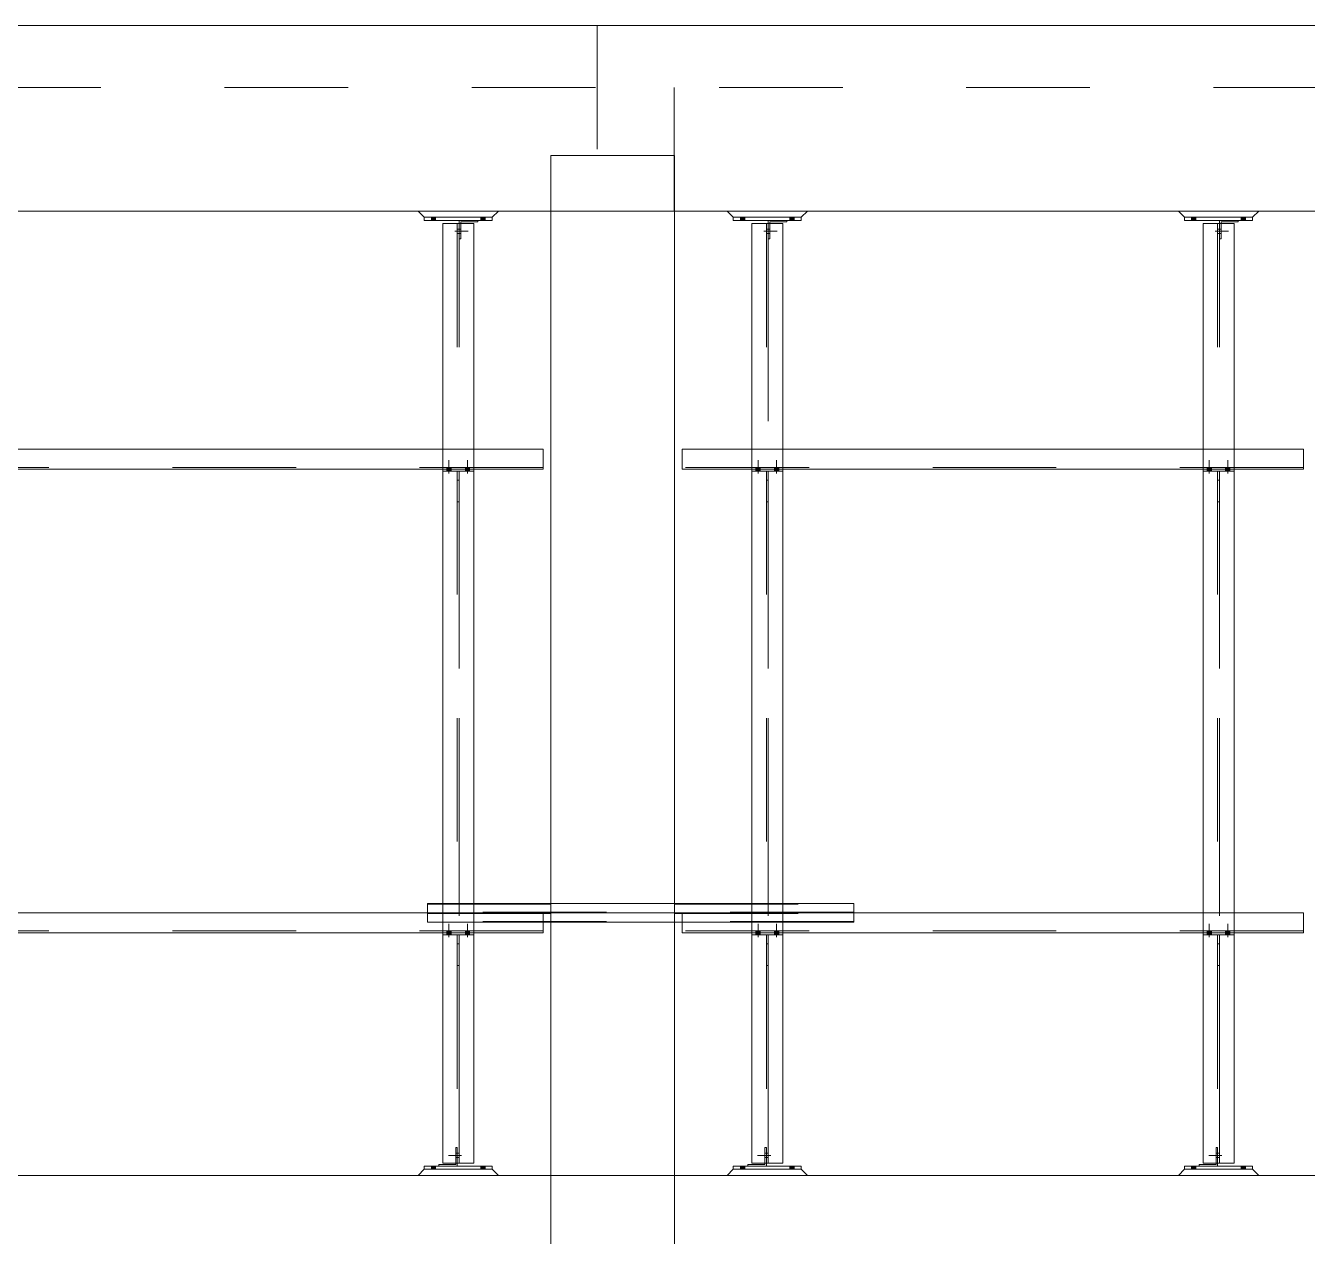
# Model space of a CAD drawing. Header units: millimetres. Extents: x 652937 to 1670132, y 1473552 to 2851037.
# Drawn here: x 663508.322 to 663512.469, y 1524533.323 to 1524537.24 of the extents above; entities that cross this region are included whole.
import ezdxf

# ---------------------------------------------------------------- set-up
doc = ezdxf.new("R2010")
doc.units = ezdxf.units.MM
for name, pattern in [('XKITLINE00', [0]), ('XKITLINE01', [4, 1, -1, 1, -1]), ('XKITLINE02', [4, 2, -2])]:
    doc.linetypes.add(name, pattern=pattern)
for name, color, linetype, lineweight in [('Bolt', 7, 'Continuous', 0), ('Part', 7, 'Continuous', 0), ('S-GRID', 7, 'Continuous', 9)]:
    doc.layers.add(name, color=color, linetype=linetype, lineweight=lineweight)

# ---------------------------------------------------------------- blocks, each defined once
blk = doc.blocks.new('*A24823555')
at = {"layer": 'S-GRID', "color": 7, "linetype": 'XKITLINE01', "lineweight": 0}
blk.add_line((139.952037, 47.972868), (282.742408, 47.972868), dxfattribs=at)
blk = doc.blocks.new('*A24863559')
at = {"layer": 'S-GRID', "color": 7, "linetype": 'XKITLINE01', "lineweight": 0}
blk.add_line((139.952037, 66.572868), (282.742408, 66.572868), dxfattribs=at)
blk = doc.blocks.new('*A25043577')
at = {"layer": 'Part', "color": 7, "linetype": 'XKITLINE02', "lineweight": 0}
for p, q in [((175.517339, 47.972868), (173.517337, 47.972868)), ((173.517337, 47.972868), (173.517337, 31.472868)), ((173.517339, 47.972868), (173.517339, 44.972868)), ((175.517337, 31.472868), (175.517337, 47.972868)), ((175.517339, 47.972868), (175.517339, 44.972868)), ((175.517339, 38.122868), (175.517339, 36.122868)), ((175.517337, 31.472868), (173.517337, 31.472868))]:
    blk.add_line(p, q, dxfattribs=at)
at = {"layer": 'Part', "color": 7, "linetype": 'XKITLINE00', "lineweight": 0}
for p, q in [((173.517339, 44.972868), (173.517339, 31.472868)), ((175.517339, 44.972868), (175.517339, 38.122868)), ((175.517339, 36.122868), (175.517339, 31.472868)), ((175.512361, 31.472868), (175.517339, 31.472868)), ((175.517339, 31.472868), (175.517337, 31.472868))]:
    blk.add_line(p, q, dxfattribs=at)
blk = doc.blocks.new('*A28003873')
at = {"layer": 'Part', "color": 7, "linetype": 'XKITLINE00', "lineweight": 0}
blk.add_line((186.267361, 47.972868), (152.242361, 47.972868), dxfattribs=at)
blk = doc.blocks.new('*A28133886')
at = {"layer": 'Part', "color": 7, "linetype": 'XKITLINE02', "lineweight": 0}
for p, q in [((209.78736, 66.572868), (152.23736, 66.572868)), ((152.23736, 65.572868), (209.78736, 65.572868))]:
    blk.add_line(p, q, dxfattribs=at)
blk = doc.blocks.new('*A28143887')
at = {"layer": 'Part', "color": 7, "linetype": 'XKITLINE00', "lineweight": 0}
blk.add_line((186.267361, 66.572868), (152.242361, 66.572868), dxfattribs=at)
blk = doc.blocks.new('*A28163889')
at = {"layer": 'Part', "color": 7, "linetype": 'XKITLINE02', "lineweight": 0}
for p, q in [((175.51236, 66.572868), (174.262359, 66.572868)), ((174.262359, 66.572868), (174.262359, 63.572868)), ((175.512359, 63.572868), (175.512359, 66.572868)), ((174.262359, 63.572868), (175.51236, 63.572868))]:
    blk.add_line(p, q, dxfattribs=at)
blk = doc.blocks.new('*A28233896')
at = {"layer": 'Part', "color": 7, "linetype": 'XKITLINE00', "lineweight": 0}
for p, q in [((186.267361, 66.572868), (152.242361, 66.572868)), ((186.267361, 63.572868), (152.242361, 63.572868))]:
    blk.add_line(p, q, dxfattribs=at)
blk = doc.blocks.new('*A28243897')
at = {"layer": 'Part', "color": 7, "linetype": 'XKITLINE02', "lineweight": 0}
for p, q in [((175.64231, 52.222868), (175.64231, 52.072868)), ((178.417341, 52.222868), (175.64231, 52.222868)), ((175.642312, 52.222868), (175.642312, 51.927868)), ((175.642333, 52.222868), (175.642333, 51.927868)), ((175.642335, 52.222868), (175.642335, 51.897868)), ((185.692993, 52.222868), (185.692969, 52.222868)), ((185.69297, 51.927868), (185.69297, 52.222868)), ((185.692993, 52.222868), (185.692992, 52.222868)), ((185.692992, 52.222868), (185.692992, 51.927868)), ((185.692993, 51.897868), (185.692993, 52.222868)), ((185.692992, 51.927868), (175.642312, 51.927868)), ((185.692993, 51.897868), (185.692969, 51.897868)), ((185.692992, 51.927868), (185.69297, 51.927868))]:
    blk.add_line(p, q, dxfattribs=at)
at = {"layer": 'Part', "color": 7, "linetype": 'XKITLINE00', "lineweight": 0}
for p, q in [((175.64231, 52.072868), (175.64231, 51.897868)), ((185.692969, 52.222868), (178.417341, 52.222868)), ((185.69297, 52.222868), (185.692969, 52.222868)), ((185.692969, 52.222868), (185.692969, 51.897868)), ((185.692969, 51.897868), (175.64231, 51.897868)), ((185.692969, 51.897868), (185.692993, 51.897868))]:
    blk.add_line(p, q, dxfattribs=at)
blk = doc.blocks.new('*A28253898')
at = {"layer": 'Part', "color": 7, "linetype": 'XKITLINE00', "lineweight": 0}
for p, q in [((185.692969, 59.722868), (175.64231, 59.722868)), ((175.64231, 59.397868), (175.64231, 59.722868)), ((185.69297, 59.722868), (185.692969, 59.722868)), ((185.692969, 59.722868), (185.692969, 59.397868)), ((185.692969, 59.397868), (175.64231, 59.397868)), ((185.692969, 59.397868), (185.692993, 59.397868))]:
    blk.add_line(p, q, dxfattribs=at)
at = {"layer": 'Part', "color": 7, "linetype": 'XKITLINE02', "lineweight": 0}
for p, q in [((175.642312, 59.427868), (175.642312, 59.722868)), ((175.642333, 59.427868), (175.642333, 59.722868)), ((175.642335, 59.397868), (175.642335, 59.722868)), ((185.692993, 59.722868), (185.692969, 59.722868)), ((185.69297, 59.427868), (185.69297, 59.722868)), ((185.692993, 59.722868), (185.692992, 59.722868)), ((185.692992, 59.722868), (185.692992, 59.427868)), ((185.692993, 59.397868), (185.692993, 59.722868)), ((185.692992, 59.427868), (175.642312, 59.427868)), ((185.692993, 59.397868), (185.692969, 59.397868)), ((185.692992, 59.427868), (185.69297, 59.427868))]:
    blk.add_line(p, q, dxfattribs=at)
blk = doc.blocks.new('*A28263899')
at = {"layer": 'Part', "color": 7, "linetype": 'XKITLINE00', "lineweight": 0}
for p, q in [((184.068439, 59.367868), (184.068439, 59.397868)), ((184.068439, 59.367868), (184.068439, 59.367868)), ((184.068439, 59.367868), (184.568439, 59.367868)), ((184.568439, 59.367868), (184.568439, 59.397868)), ((184.568439, 59.367868), (184.568439, 59.367868))]:
    blk.add_line(p, q, dxfattribs=at)
at = {"layer": 'Part', "color": 7, "linetype": 'XKITLINE02', "lineweight": 0}
for p, q in [((184.568439, 59.397868), (184.068439, 59.397868)), ((184.068439, 59.397868), (184.068439, 59.367868)), ((184.568439, 59.397868), (184.568439, 59.397868)), ((184.568439, 59.397868), (184.568439, 59.367868))]:
    blk.add_line(p, q, dxfattribs=at)
blk = doc.blocks.new('*A28273900')
at = {"layer": 'Bolt'}
for points in [[(184.133, 59.398), (184.133, 59.428), (184.203, 59.428), (184.203, 59.398)], [(184.133, 59.368), (184.133, 59.398), (184.203, 59.398), (184.203, 59.368)], [(184.433, 59.398), (184.433, 59.428), (184.503, 59.428), (184.503, 59.398)], [(184.433, 59.368), (184.433, 59.398), (184.503, 59.398), (184.503, 59.368)]]:
    blk.add_hatch(color=7, dxfattribs=at).paths.add_polyline_path(points, flags=17)
at = {"layer": 'Bolt', "color": 7, "linetype": 'XKITLINE00', "lineweight": 0}
for p, q in [((184.168, 59.328), (184.168, 59.543)), ((184.468, 59.328), (184.468, 59.543)), ((184.133, 59.398), (184.133, 59.428)), ((184.133, 59.368), (184.133, 59.398)), ((184.203, 59.398), (184.203, 59.428)), ((184.203, 59.368), (184.203, 59.398)), ((184.433, 59.398), (184.433, 59.428)), ((184.433, 59.368), (184.433, 59.398)), ((184.503, 59.398), (184.503, 59.428)), ((184.503, 59.368), (184.503, 59.398))]:
    blk.add_line(p, q, dxfattribs=at)
blk = doc.blocks.new('*A28283901')
at = {"layer": 'Part', "color": 7, "linetype": 'XKITLINE02', "lineweight": 0}
for p, q in [((172.267427, 59.397868), (171.767426, 59.397868)), ((171.767426, 59.397868), (171.767426, 59.367868)), ((172.267426, 59.397868), (172.267427, 59.397868)), ((172.267426, 59.397868), (172.267426, 59.367868))]:
    blk.add_line(p, q, dxfattribs=at)
at = {"layer": 'Part', "color": 7, "linetype": 'XKITLINE00', "lineweight": 0}
for p, q in [((171.767426, 59.367868), (171.767427, 59.367868)), ((171.767427, 59.367868), (171.767427, 59.397868)), ((171.767427, 59.367868), (172.267427, 59.367868)), ((172.267426, 59.367868), (172.267427, 59.367868)), ((172.267427, 59.367868), (172.267427, 59.397868))]:
    blk.add_line(p, q, dxfattribs=at)
blk = doc.blocks.new('*A28293902')
at = {"layer": 'Bolt'}
for points in [[(171.832, 59.398), (171.832, 59.428), (171.902, 59.428), (171.902, 59.398)], [(171.832, 59.368), (171.832, 59.398), (171.902, 59.398), (171.902, 59.368)], [(172.132, 59.398), (172.132, 59.428), (172.202, 59.428), (172.202, 59.398)], [(172.132, 59.368), (172.132, 59.398), (172.202, 59.398), (172.202, 59.368)]]:
    blk.add_hatch(color=7, dxfattribs=at).paths.add_polyline_path(points, flags=17)
at = {"layer": 'Bolt', "color": 7, "linetype": 'XKITLINE00', "lineweight": 0}
for p, q in [((171.867, 59.328), (171.867, 59.543)), ((172.167, 59.328), (172.167, 59.543)), ((171.832, 59.398), (171.832, 59.428)), ((171.832, 59.368), (171.832, 59.398)), ((171.902, 59.398), (171.902, 59.428)), ((171.902, 59.368), (171.902, 59.398)), ((172.132, 59.398), (172.132, 59.428)), ((172.132, 59.368), (172.132, 59.398)), ((172.202, 59.398), (172.202, 59.428)), ((172.202, 59.368), (172.202, 59.398))]:
    blk.add_line(p, q, dxfattribs=at)
blk = doc.blocks.new('*A28303903')
at = {"layer": 'Part', "color": 7, "linetype": 'XKITLINE02', "lineweight": 0}
for p, q in [((177.267352, 59.397868), (176.767351, 59.397868)), ((176.767351, 59.397868), (176.767351, 59.367868)), ((177.267351, 59.397868), (177.267352, 59.397868)), ((177.267351, 59.397868), (177.267351, 59.367868))]:
    blk.add_line(p, q, dxfattribs=at)
at = {"layer": 'Part', "color": 7, "linetype": 'XKITLINE00', "lineweight": 0}
for p, q in [((176.767351, 59.367868), (176.767352, 59.367868)), ((176.767352, 59.367868), (176.767352, 59.397868)), ((176.767352, 59.367868), (177.267352, 59.367868)), ((177.267351, 59.367868), (177.267352, 59.367868)), ((177.267352, 59.367868), (177.267352, 59.397868))]:
    blk.add_line(p, q, dxfattribs=at)
blk = doc.blocks.new('*A28313904')
at = {"layer": 'Bolt'}
for points in [[(176.832, 59.398), (176.832, 59.428), (176.902, 59.428), (176.902, 59.398)], [(176.832, 59.368), (176.832, 59.398), (176.902, 59.398), (176.902, 59.368)], [(177.132, 59.398), (177.132, 59.428), (177.202, 59.428), (177.202, 59.398)], [(177.132, 59.368), (177.132, 59.398), (177.202, 59.398), (177.202, 59.368)]]:
    blk.add_hatch(color=7, dxfattribs=at).paths.add_polyline_path(points, flags=17)
at = {"layer": 'Bolt', "color": 7, "linetype": 'XKITLINE00', "lineweight": 0}
for p, q in [((176.867, 59.328), (176.867, 59.543)), ((177.167, 59.328), (177.167, 59.543)), ((176.832, 59.398), (176.832, 59.428)), ((176.832, 59.368), (176.832, 59.398)), ((176.902, 59.398), (176.902, 59.428)), ((176.902, 59.368), (176.902, 59.398)), ((177.132, 59.398), (177.132, 59.428)), ((177.132, 59.368), (177.132, 59.398)), ((177.202, 59.398), (177.202, 59.428)), ((177.202, 59.368), (177.202, 59.398))]:
    blk.add_line(p, q, dxfattribs=at)
blk = doc.blocks.new('*A28573930')
at = {"layer": 'Part', "color": 7, "linetype": 'XKITLINE02', "lineweight": 0}
for p, q in [((175.517361, 64.472868), (173.517359, 64.472868)), ((173.517359, 64.472868), (173.517359, 47.972868)), ((173.517361, 64.472868), (173.517361, 63.572868)), ((175.517359, 47.972868), (175.517359, 64.472868)), ((175.517361, 64.472868), (175.517361, 63.572868)), ((173.517361, 52.372868), (173.517361, 52.072868)), ((175.517361, 52.372868), (175.517361, 52.072868)), ((175.517361, 47.972868), (173.517359, 47.972868))]:
    blk.add_line(p, q, dxfattribs=at)
at = {"layer": 'Part', "color": 7, "linetype": 'XKITLINE00', "lineweight": 0}
for p, q in [((173.517361, 63.572868), (173.517361, 52.372868)), ((175.517361, 63.572868), (175.517361, 52.372868)), ((173.517361, 52.072868), (173.517361, 47.972868)), ((175.517361, 52.072868), (175.517361, 47.972868))]:
    blk.add_line(p, q, dxfattribs=at)
blk = doc.blocks.new('*A28583931')
at = {"layer": 'Part', "color": 7, "linetype": 'XKITLINE00', "lineweight": 0}
for p, q in [((172.267426, 63.372868), (171.767426, 63.372868)), ((171.767426, 63.372868), (171.767426, 59.722868)), ((172.267426, 63.372868), (172.267426, 59.722868)), ((171.767426, 59.367868), (171.767426, 52.372868)), ((172.267426, 59.367868), (172.267426, 52.372868)), ((171.767426, 48.172868), (171.767426, 51.867868)), ((172.267426, 48.172868), (172.267426, 51.867868)), ((172.267426, 48.172868), (171.767426, 48.172868))]:
    blk.add_line(p, q, dxfattribs=at)
at = {"layer": 'Part', "color": 7, "linetype": 'XKITLINE02', "lineweight": 0}
for p, q in [((171.767426, 63.372868), (171.767426, 63.372868)), ((172.002426, 63.372868), (172.002426, 48.172868)), ((172.032426, 63.372868), (172.032426, 48.172868)), ((171.767426, 59.722868), (171.767426, 59.367868)), ((172.267426, 59.722868), (172.267426, 59.367868)), ((172.267426, 59.722868), (172.267426, 59.367868)), ((172.032426, 48.172868), (172.032426, 59.367868)), ((171.767426, 52.372868), (171.767426, 48.172868)), ((172.267426, 52.372868), (172.267426, 51.867868)), ((171.767426, 48.172868), (171.767426, 48.172868))]:
    blk.add_line(p, q, dxfattribs=at)
blk = doc.blocks.new('*A28593932')
at = {"layer": 'Part', "color": 7, "linetype": 'XKITLINE02', "lineweight": 0}
for p, q in [((176.767351, 63.372868), (176.76735, 63.372868)), ((177.002351, 63.372868), (177.00235, 48.172868)), ((177.032351, 63.372868), (177.032351, 48.172868)), ((177.03235, 48.172868), (177.03235, 63.122868)), ((176.767351, 59.722868), (176.767351, 59.367868)), ((177.267351, 59.722868), (177.267351, 59.367868)), ((176.767351, 59.397868), (176.767351, 51.867868)), ((177.26735, 59.427868), (177.267351, 51.867868)), ((176.767351, 52.372868), (176.76735, 48.172868)), ((177.267351, 52.372868), (177.267351, 51.867868)), ((176.767351, 48.172868), (176.76735, 48.172868))]:
    blk.add_line(p, q, dxfattribs=at)
at = {"layer": 'Part', "color": 7, "linetype": 'XKITLINE00', "lineweight": 0}
for p, q in [((177.267351, 63.372868), (176.767351, 63.372868)), ((176.767351, 63.372868), (176.767351, 59.722868)), ((177.267351, 63.372868), (177.267351, 59.722868)), ((176.767351, 59.367868), (176.767351, 52.372868)), ((177.267351, 59.367868), (177.267351, 52.372868)), ((176.767351, 48.172868), (176.767351, 51.867868)), ((177.267351, 51.867868), (177.267351, 48.172868)), ((177.267351, 48.172868), (176.767351, 48.172868))]:
    blk.add_line(p, q, dxfattribs=at)
blk = doc.blocks.new('*A28603933')
at = {"layer": 'Part', "color": 7, "linetype": 'XKITLINE02', "lineweight": 0}
for p, q in [((176.46735, 63.472868), (176.36735, 63.572868)), ((176.36735, 63.572868), (176.367351, 63.572868)), ((176.36735, 63.572868), (177.667351, 63.572868)), ((177.56735, 63.472868), (177.66735, 63.572868))]:
    blk.add_line(p, q, dxfattribs=at)
at = {"layer": 'Part', "color": 7, "linetype": 'XKITLINE00', "lineweight": 0}
for p, q in [((176.467351, 63.472868), (176.367351, 63.572868)), ((177.567351, 63.472868), (176.46735, 63.472868)), ((177.667351, 63.572868), (177.567351, 63.472868))]:
    blk.add_line(p, q, dxfattribs=at)
blk = doc.blocks.new('*A28613934')
at = {"layer": 'Bolt', "color": 7, "linetype": 'XKITLINE02', "lineweight": 0}
for p, q in [((176.962751, 63.247868), (177.177351, 63.247868)), ((177.002351, 63.282868), (177.032351, 63.282868)), ((177.032351, 63.282868), (177.057351, 63.282868)), ((177.002351, 63.212868), (177.032351, 63.212868)), ((177.032351, 63.212868), (177.057351, 63.212868))]:
    blk.add_line(p, q, dxfattribs=at)
blk = doc.blocks.new('*A28623935')
at = {"layer": 'Bolt'}
for points in [[(176.652, 63.473), (176.652, 63.423), (176.582, 63.423), (176.582, 63.473)], [(177.452, 63.473), (177.452, 63.423), (177.382, 63.423), (177.382, 63.473)]]:
    blk.add_hatch(color=7, dxfattribs=at).paths.add_polyline_path(points, flags=17)
at = {"layer": 'Bolt', "color": 7, "linetype": 'XKITLINE00', "lineweight": 0}
for p, q in [((176.582, 63.473), (176.582, 63.423)), ((176.617, 63.473), (176.617, 63.423)), ((176.652, 63.473), (176.652, 63.423)), ((177.382, 63.473), (177.382, 63.423)), ((177.417, 63.473), (177.417, 63.423)), ((177.452, 63.473), (177.452, 63.423))]:
    blk.add_line(p, q, dxfattribs=at)
blk = doc.blocks.new('*A28633936')
at = {"layer": 'Part', "color": 7, "linetype": 'XKITLINE00', "lineweight": 0}
for p, q in [((173.392382, 59.722868), (152.367383, 59.722868)), ((173.392383, 59.722868), (173.392382, 59.722868)), ((173.392382, 59.722868), (173.392382, 59.397868)), ((173.392382, 59.397868), (152.367383, 59.397868)), ((173.392382, 59.397868), (173.392404, 59.397868))]:
    blk.add_line(p, q, dxfattribs=at)
at = {"layer": 'Part', "color": 7, "linetype": 'XKITLINE02', "lineweight": 0}
for p, q in [((173.392404, 59.722868), (173.392382, 59.722868)), ((173.392383, 59.427868), (173.392383, 59.722868)), ((173.392404, 59.722868), (173.392403, 59.722868)), ((173.392403, 59.722868), (173.392403, 59.427868)), ((173.392404, 59.397868), (173.392404, 59.722868)), ((173.392403, 59.427868), (152.367385, 59.427868)), ((173.392404, 59.397868), (173.392382, 59.397868)), ((173.392403, 59.427868), (173.392383, 59.427868))]:
    blk.add_line(p, q, dxfattribs=at)
blk = doc.blocks.new('*A28643937')
at = {"layer": 'Part', "color": 7, "linetype": 'XKITLINE00', "lineweight": 0}
for p, q in [((171.517341, 52.222868), (152.367383, 52.222868)), ((173.392382, 52.072868), (173.392382, 51.897868)), ((173.392382, 51.897868), (152.367383, 51.897868)), ((173.392382, 51.897868), (173.392404, 51.897868))]:
    blk.add_line(p, q, dxfattribs=at)
at = {"layer": 'Part', "color": 7, "linetype": 'XKITLINE02', "lineweight": 0}
for p, q in [((173.392404, 52.222868), (171.517341, 52.222868)), ((173.392383, 52.222868), (173.392382, 52.222868)), ((173.392382, 52.222868), (173.392382, 52.072868)), ((173.392383, 51.927868), (173.392383, 52.222868)), ((173.392404, 52.222868), (173.392403, 52.222868)), ((173.392403, 52.222868), (173.392403, 51.927868)), ((173.392404, 51.897868), (173.392404, 52.222868)), ((173.392403, 51.927868), (152.367385, 51.927868)), ((173.392404, 51.897868), (173.392382, 51.897868)), ((173.392403, 51.927868), (173.392383, 51.927868))]:
    blk.add_line(p, q, dxfattribs=at)
blk = doc.blocks.new('*A28733946')
at = {"layer": 'Part', "color": 7, "linetype": 'XKITLINE00', "lineweight": 0}
for p, q in [((171.517341, 52.222868), (171.517341, 52.072868)), ((171.517341, 52.222868), (178.417341, 52.222868)), ((178.417341, 52.072868), (171.517341, 52.072868)), ((178.417341, 52.222868), (178.417341, 52.072868))]:
    blk.add_line(p, q, dxfattribs=at)
at = {"layer": 'Part', "color": 7, "linetype": 'XKITLINE02', "lineweight": 0}
for p, q in [((171.517341, 52.072868), (171.517341, 52.212868)), ((171.517341, 52.212868), (178.417341, 52.212868)), ((178.417341, 52.082868), (171.517341, 52.082868)), ((178.417341, 52.072868), (178.417341, 52.212868))]:
    blk.add_line(p, q, dxfattribs=at)
blk = doc.blocks.new('*A28743947')
at = {"layer": 'Part', "color": 7, "linetype": 'XKITLINE00', "lineweight": 0}
for p, q in [((171.517341, 52.372868), (171.517341, 52.222868)), ((171.517341, 52.372868), (178.417341, 52.372868)), ((178.417341, 52.372868), (178.417341, 52.222868)), ((178.417341, 52.222868), (171.517341, 52.222868))]:
    blk.add_line(p, q, dxfattribs=at)
at = {"layer": 'Part', "color": 7, "linetype": 'XKITLINE02', "lineweight": 0}
for p, q in [((171.517341, 52.222868), (171.517341, 52.362868)), ((171.517341, 52.362868), (178.417341, 52.362868)), ((178.417341, 52.222868), (178.417341, 52.362868)), ((178.417341, 52.232868), (171.517341, 52.232868))]:
    blk.add_line(p, q, dxfattribs=at)
blk = doc.blocks.new('*A28753948')
at = {"layer": 'Part', "color": 7, "linetype": 'XKITLINE00', "lineweight": 0}
for p, q in [((172.002427, 59.367868), (172.002426, 59.367868)), ((172.002426, 58.867868), (172.002427, 59.367868)), ((172.002427, 59.367868), (172.032427, 59.367868)), ((172.032426, 58.867868), (172.032427, 59.367868)), ((172.002427, 59.217868), (172.032427, 59.217868)), ((172.002426, 58.867868), (172.032426, 58.867868))]:
    blk.add_line(p, q, dxfattribs=at)
at = {"layer": 'Part', "color": 7, "linetype": 'XKITLINE02', "lineweight": 0}
for p, q in [((172.002426, 59.367868), (172.002426, 58.867868)), ((172.002427, 59.367868), (172.002426, 59.367868)), ((172.032426, 58.867868), (172.032426, 59.367868))]:
    blk.add_line(p, q, dxfattribs=at)
blk = doc.blocks.new('*A28763949')
at = {"layer": 'Part', "color": 7, "linetype": 'XKITLINE02', "lineweight": 0}
for p, q in [((172.267427, 51.897868), (171.767426, 51.897868)), ((171.767426, 51.897868), (171.767426, 51.867868)), ((172.267426, 51.897868), (172.267427, 51.897868)), ((172.267426, 51.897868), (172.267426, 51.867868))]:
    blk.add_line(p, q, dxfattribs=at)
at = {"layer": 'Part', "color": 7, "linetype": 'XKITLINE00', "lineweight": 0}
for p, q in [((171.767426, 51.867868), (171.767427, 51.867868)), ((171.767427, 51.867868), (171.767427, 51.897868)), ((171.767427, 51.867868), (172.267427, 51.867868)), ((172.267426, 51.867868), (172.267427, 51.867868)), ((172.267427, 51.867868), (172.267427, 51.897868))]:
    blk.add_line(p, q, dxfattribs=at)
blk = doc.blocks.new('*A28773950')
at = {"layer": 'Part', "color": 7, "linetype": 'XKITLINE00', "lineweight": 0}
for p, q in [((172.002427, 51.867868), (172.002426, 51.867868)), ((172.002426, 51.367868), (172.002427, 51.867868)), ((172.002427, 51.867868), (172.032427, 51.867868)), ((172.032426, 51.367868), (172.032427, 51.867868)), ((172.002427, 51.717868), (172.032427, 51.717868)), ((172.002426, 51.367868), (172.032426, 51.367868))]:
    blk.add_line(p, q, dxfattribs=at)
at = {"layer": 'Part', "color": 7, "linetype": 'XKITLINE02', "lineweight": 0}
for p, q in [((172.002426, 51.867868), (172.002426, 51.367868)), ((172.002427, 51.867868), (172.002426, 51.867868)), ((172.032426, 51.367868), (172.032426, 51.867868))]:
    blk.add_line(p, q, dxfattribs=at)
blk = doc.blocks.new('*A28783951')
at = {"layer": 'Bolt'}
for points in [[(171.832, 51.898), (171.832, 51.928), (171.902, 51.928), (171.902, 51.898)], [(171.832, 51.868), (171.832, 51.898), (171.902, 51.898), (171.902, 51.868)], [(172.132, 51.898), (172.132, 51.928), (172.202, 51.928), (172.202, 51.898)], [(172.132, 51.868), (172.132, 51.898), (172.202, 51.898), (172.202, 51.868)]]:
    blk.add_hatch(color=7, dxfattribs=at).paths.add_polyline_path(points, flags=17)
at = {"layer": 'Bolt', "color": 7, "linetype": 'XKITLINE00', "lineweight": 0}
for p, q in [((171.832, 51.898), (171.832, 51.928)), ((171.832, 51.868), (171.832, 51.898)), ((171.867, 51.828), (171.867, 52.043)), ((171.902, 51.898), (171.902, 51.928)), ((171.902, 51.868), (171.902, 51.898)), ((172.132, 51.898), (172.132, 51.928)), ((172.132, 51.868), (172.132, 51.898)), ((172.167, 51.828), (172.167, 52.043)), ((172.202, 51.898), (172.202, 51.928)), ((172.202, 51.868), (172.202, 51.898))]:
    blk.add_line(p, q, dxfattribs=at)
blk = doc.blocks.new('*A28793952')
at = {"layer": 'Part', "color": 7, "linetype": 'XKITLINE02', "lineweight": 0}
for p, q in [((177.267352, 51.897868), (176.767351, 51.897868)), ((176.767351, 51.897868), (176.767351, 51.867868)), ((177.267351, 51.897868), (177.267352, 51.897868)), ((177.267351, 51.897868), (177.267351, 51.867868))]:
    blk.add_line(p, q, dxfattribs=at)
at = {"layer": 'Part', "color": 7, "linetype": 'XKITLINE00', "lineweight": 0}
for p, q in [((176.767351, 51.867868), (176.767352, 51.867868)), ((176.767352, 51.867868), (176.767352, 51.897868)), ((176.767352, 51.867868), (177.267352, 51.867868)), ((177.267351, 51.867868), (177.267352, 51.867868)), ((177.267352, 51.867868), (177.267352, 51.897868))]:
    blk.add_line(p, q, dxfattribs=at)
blk = doc.blocks.new('*A28803953')
at = {"layer": 'Part', "color": 7, "linetype": 'XKITLINE00', "lineweight": 0}
for p, q in [((177.002352, 51.867868), (177.002351, 51.867868)), ((177.002351, 51.367868), (177.002352, 51.867868)), ((177.002352, 51.867868), (177.032352, 51.867868)), ((177.032351, 51.367868), (177.032352, 51.867868)), ((177.002352, 51.717868), (177.032352, 51.717868)), ((177.002351, 51.367868), (177.032351, 51.367868))]:
    blk.add_line(p, q, dxfattribs=at)
at = {"layer": 'Part', "color": 7, "linetype": 'XKITLINE02', "lineweight": 0}
for p, q in [((177.002351, 51.867868), (177.002351, 51.367868)), ((177.002352, 51.867868), (177.002351, 51.867868)), ((177.032351, 51.367868), (177.032351, 51.867868))]:
    blk.add_line(p, q, dxfattribs=at)
blk = doc.blocks.new('*A28813954')
at = {"layer": 'Bolt'}
for points in [[(176.832, 51.898), (176.832, 51.928), (176.902, 51.928), (176.902, 51.898)], [(176.832, 51.868), (176.832, 51.898), (176.902, 51.898), (176.902, 51.868)], [(177.132, 51.898), (177.132, 51.928), (177.202, 51.928), (177.202, 51.898)], [(177.132, 51.868), (177.132, 51.898), (177.202, 51.898), (177.202, 51.868)]]:
    blk.add_hatch(color=7, dxfattribs=at).paths.add_polyline_path(points, flags=17)
at = {"layer": 'Bolt', "color": 7, "linetype": 'XKITLINE00', "lineweight": 0}
for p, q in [((176.832, 51.898), (176.832, 51.928)), ((176.832, 51.868), (176.832, 51.898)), ((176.867, 51.828), (176.867, 52.043)), ((176.902, 51.898), (176.902, 51.928)), ((176.902, 51.868), (176.902, 51.898)), ((177.132, 51.898), (177.132, 51.928)), ((177.132, 51.868), (177.132, 51.898)), ((177.167, 51.828), (177.167, 52.043)), ((177.202, 51.898), (177.202, 51.928)), ((177.202, 51.868), (177.202, 51.898))]:
    blk.add_line(p, q, dxfattribs=at)
blk = doc.blocks.new('*A28823955')
at = {"layer": 'Part', "color": 7, "linetype": 'XKITLINE00', "lineweight": 0}
for p, q in [((177.002352, 59.367868), (177.002351, 59.367868)), ((177.002351, 58.867868), (177.002352, 59.367868)), ((177.002352, 59.367868), (177.032352, 59.367868)), ((177.032351, 58.867868), (177.032352, 59.367868)), ((177.002352, 59.217868), (177.032352, 59.217868)), ((177.002351, 58.867868), (177.032351, 58.867868))]:
    blk.add_line(p, q, dxfattribs=at)
at = {"layer": 'Part', "color": 7, "linetype": 'XKITLINE02', "lineweight": 0}
for p, q in [((177.002351, 59.367868), (177.002351, 58.867868)), ((177.002352, 59.367868), (177.002351, 59.367868)), ((177.032351, 58.867868), (177.032351, 59.367868))]:
    blk.add_line(p, q, dxfattribs=at)
blk = doc.blocks.new('*A29554028')
at = {"layer": 'Bolt'}
for points in [[(176.652, 48.123), (176.652, 48.073), (176.582, 48.073), (176.582, 48.123)], [(177.452, 48.123), (177.452, 48.073), (177.382, 48.073), (177.382, 48.123)]]:
    blk.add_hatch(color=7, dxfattribs=at).paths.add_polyline_path(points, flags=17)
at = {"layer": 'Bolt', "color": 7, "linetype": 'XKITLINE00', "lineweight": 0}
for p, q in [((176.582, 48.073), (176.582, 48.123)), ((176.617, 48.073), (176.617, 48.123)), ((176.652, 48.073), (176.652, 48.123)), ((177.382, 48.073), (177.382, 48.123)), ((177.417, 48.073), (177.417, 48.123)), ((177.452, 48.073), (177.452, 48.123))]:
    blk.add_line(p, q, dxfattribs=at)
blk = doc.blocks.new('*A29564029')
at = {"layer": 'Bolt', "color": 7, "linetype": 'XKITLINE02', "lineweight": 0}
for p, q in [((177.002351, 48.332868), (176.977351, 48.332868)), ((177.032351, 48.332868), (177.002351, 48.332868)), ((177.071951, 48.297868), (176.857351, 48.297868)), ((177.002351, 48.262868), (176.977351, 48.262868)), ((177.032351, 48.262868), (177.002351, 48.262868))]:
    blk.add_line(p, q, dxfattribs=at)
blk = doc.blocks.new('*A29574030')
at = {"layer": 'Part', "color": 7, "linetype": 'XKITLINE02', "lineweight": 0}
for p, q in [((176.36735, 47.972868), (176.46735, 48.072868)), ((177.667351, 47.972868), (176.36735, 47.972868)), ((176.467351, 48.072868), (176.46735, 48.072868)), ((177.56735, 48.072868), (177.66735, 47.972868)), ((177.66735, 47.972868), (177.667351, 47.972868))]:
    blk.add_line(p, q, dxfattribs=at)
at = {"layer": 'Part', "color": 7, "linetype": 'XKITLINE00', "lineweight": 0}
for p, q in [((176.467351, 48.072868), (176.367351, 47.972868)), ((177.567351, 48.072868), (176.467351, 48.072868)), ((177.567351, 48.072868), (177.667351, 47.972868))]:
    blk.add_line(p, q, dxfattribs=at)
blk = doc.blocks.new('*A29584031')
at = {"layer": 'Part', "color": 7, "linetype": 'XKITLINE02', "lineweight": 0}
for p, q in [((177.002351, 48.422868), (176.977351, 48.422868)), ((176.977351, 48.422868), (176.977351, 48.172868)), ((177.002351, 48.172868), (177.002351, 48.422868)), ((176.702351, 48.122868), (176.702351, 48.147868)), ((176.702351, 48.122868), (177.002351, 48.122868))]:
    blk.add_line(p, q, dxfattribs=at)
at = {"layer": 'Part', "color": 7, "linetype": 'XKITLINE00', "lineweight": 0}
for p, q in [((176.977351, 48.147868), (176.702351, 48.147868)), ((176.702351, 48.147868), (176.702351, 48.122868)), ((176.977351, 48.172868), (176.977351, 48.147868)), ((177.002351, 48.172868), (177.002351, 48.122868))]:
    blk.add_line(p, q, dxfattribs=at)
blk = doc.blocks.new('*A29594032')
at = {"layer": 'Part', "color": 7, "linetype": 'XKITLINE00', "lineweight": 0}
for p, q in [((177.567351, 48.122868), (176.46735, 48.122868)), ((176.467351, 48.072868), (176.467351, 48.122868)), ((177.567351, 48.122868), (177.567351, 48.072868)), ((177.567351, 48.072868), (176.46735, 48.072868))]:
    blk.add_line(p, q, dxfattribs=at)
at = {"layer": 'Part', "color": 7, "linetype": 'XKITLINE02', "lineweight": 0}
for p, q in [((176.46735, 48.122868), (176.46735, 48.072868)), ((177.56735, 48.072868), (177.56735, 48.122868))]:
    blk.add_line(p, q, dxfattribs=at)
blk = doc.blocks.new('*A29604033')
at = {"layer": 'Bolt'}
for points in [[(171.652, 48.123), (171.652, 48.073), (171.582, 48.073), (171.582, 48.123)], [(172.452, 48.123), (172.452, 48.073), (172.382, 48.073), (172.382, 48.123)]]:
    blk.add_hatch(color=7, dxfattribs=at).paths.add_polyline_path(points, flags=17)
at = {"layer": 'Bolt', "color": 7, "linetype": 'XKITLINE00', "lineweight": 0}
for p, q in [((171.582, 48.073), (171.582, 48.123)), ((171.617, 48.073), (171.617, 48.123)), ((171.652, 48.073), (171.652, 48.123)), ((172.382, 48.073), (172.382, 48.123)), ((172.417, 48.073), (172.417, 48.123)), ((172.452, 48.073), (172.452, 48.123))]:
    blk.add_line(p, q, dxfattribs=at)
blk = doc.blocks.new('*A29614034')
at = {"layer": 'Part', "color": 7, "linetype": 'XKITLINE02', "lineweight": 0}
for p, q in [((172.002426, 48.422868), (171.977426, 48.422868)), ((171.977426, 48.422868), (171.977426, 48.172868)), ((172.002426, 48.172868), (172.002426, 48.422868)), ((171.702426, 48.122868), (171.702426, 48.147868)), ((171.702426, 48.122868), (172.002426, 48.122868))]:
    blk.add_line(p, q, dxfattribs=at)
at = {"layer": 'Part', "color": 7, "linetype": 'XKITLINE00', "lineweight": 0}
for p, q in [((171.977426, 48.147868), (171.702426, 48.147868)), ((171.702426, 48.147868), (171.702426, 48.122868)), ((171.977426, 48.172868), (171.977426, 48.147868)), ((172.002426, 48.172868), (172.002426, 48.122868))]:
    blk.add_line(p, q, dxfattribs=at)
blk = doc.blocks.new('*A29624035')
at = {"layer": 'Part', "color": 7, "linetype": 'XKITLINE00', "lineweight": 0}
for p, q in [((172.567426, 48.122868), (171.467426, 48.122868)), ((171.467426, 48.072868), (171.467426, 48.122868)), ((172.567426, 48.122868), (172.567426, 48.072868)), ((172.567426, 48.072868), (171.467426, 48.072868))]:
    blk.add_line(p, q, dxfattribs=at)
at = {"layer": 'Part', "color": 7, "linetype": 'XKITLINE02', "lineweight": 0}
for p, q in [((171.467426, 48.122868), (171.467426, 48.072868)), ((172.567426, 48.072868), (172.567426, 48.122868))]:
    blk.add_line(p, q, dxfattribs=at)
blk = doc.blocks.new('*A29634036')
at = {"layer": 'Bolt', "color": 7, "linetype": 'XKITLINE02', "lineweight": 0}
for p, q in [((172.002426, 48.332868), (171.977426, 48.332868)), ((172.032426, 48.332868), (172.002426, 48.332868)), ((172.072026, 48.297868), (171.857426, 48.297868)), ((172.002426, 48.262868), (171.977426, 48.262868)), ((172.032426, 48.262868), (172.002426, 48.262868))]:
    blk.add_line(p, q, dxfattribs=at)
blk = doc.blocks.new('*A29644037')
at = {"layer": 'Part', "color": 7, "linetype": 'XKITLINE02', "lineweight": 0}
for p, q in [((171.367425, 47.972868), (171.467426, 48.072868)), ((172.667426, 47.972868), (171.367425, 47.972868)), ((171.467426, 48.072868), (171.467426, 48.072868)), ((172.567426, 48.072868), (172.667425, 47.972868)), ((172.667425, 47.972868), (172.667426, 47.972868))]:
    blk.add_line(p, q, dxfattribs=at)
at = {"layer": 'Part', "color": 7, "linetype": 'XKITLINE00', "lineweight": 0}
for p, q in [((171.467426, 48.072868), (171.367426, 47.972868)), ((172.567426, 48.072868), (171.467426, 48.072868)), ((172.567426, 48.072868), (172.667426, 47.972868))]:
    blk.add_line(p, q, dxfattribs=at)
blk = doc.blocks.new('*A29824055')
at = {"layer": 'Part', "color": 7, "linetype": 'XKITLINE02', "lineweight": 0}
for p, q in [((171.467426, 63.472868), (171.367425, 63.572868)), ((171.367425, 63.572868), (171.367426, 63.572868)), ((171.367425, 63.572868), (172.667426, 63.572868)), ((172.567426, 63.472868), (172.667425, 63.572868))]:
    blk.add_line(p, q, dxfattribs=at)
at = {"layer": 'Part', "color": 7, "linetype": 'XKITLINE00', "lineweight": 0}
for p, q in [((171.467426, 63.472868), (171.367426, 63.572868)), ((172.567426, 63.472868), (171.467426, 63.472868)), ((172.667426, 63.572868), (172.567426, 63.472868))]:
    blk.add_line(p, q, dxfattribs=at)
blk = doc.blocks.new('*A29834056')
at = {"layer": 'Bolt', "color": 7, "linetype": 'XKITLINE02', "lineweight": 0}
for p, q in [((171.962826, 63.247868), (172.177426, 63.247868)), ((172.002426, 63.282868), (172.032426, 63.282868)), ((172.032426, 63.282868), (172.057426, 63.282868)), ((172.002426, 63.212868), (172.032426, 63.212868)), ((172.032426, 63.212868), (172.057426, 63.212868))]:
    blk.add_line(p, q, dxfattribs=at)
blk = doc.blocks.new('*A29844057')
at = {"layer": 'Part', "color": 7, "linetype": 'XKITLINE00', "lineweight": 0}
for p, q in [((171.467426, 63.422868), (171.467426, 63.472868)), ((172.567426, 63.472868), (171.467426, 63.472868)), ((172.567426, 63.422868), (172.567426, 63.472868)), ((171.467426, 63.422868), (172.567426, 63.422868))]:
    blk.add_line(p, q, dxfattribs=at)
at = {"layer": 'Part', "color": 7, "linetype": 'XKITLINE02', "lineweight": 0}
for p, q in [((171.467426, 63.472868), (171.467426, 63.422868)), ((172.567426, 63.472868), (172.567426, 63.422868))]:
    blk.add_line(p, q, dxfattribs=at)
blk = doc.blocks.new('*A29854058')
at = {"layer": 'Part', "color": 7, "linetype": 'XKITLINE00', "lineweight": 0}
for p, q in [((172.032426, 63.422868), (172.032426, 63.372868)), ((172.057426, 63.397868), (172.057426, 63.372868)), ((172.057426, 63.397868), (172.332426, 63.397868)), ((172.332426, 63.397868), (172.332426, 63.422868))]:
    blk.add_line(p, q, dxfattribs=at)
at = {"layer": 'Part', "color": 7, "linetype": 'XKITLINE02', "lineweight": 0}
for p, q in [((172.332426, 63.422868), (172.032426, 63.422868)), ((172.032426, 63.372868), (172.032426, 63.122868)), ((172.057426, 63.372868), (172.057426, 63.122868)), ((172.332426, 63.422868), (172.332426, 63.397868)), ((172.032426, 63.122868), (172.057426, 63.122868))]:
    blk.add_line(p, q, dxfattribs=at)
blk = doc.blocks.new('*A29864059')
at = {"layer": 'Bolt'}
for points in [[(171.652, 63.473), (171.652, 63.423), (171.582, 63.423), (171.582, 63.473)], [(172.452, 63.473), (172.452, 63.423), (172.382, 63.423), (172.382, 63.473)]]:
    blk.add_hatch(color=7, dxfattribs=at).paths.add_polyline_path(points, flags=17)
at = {"layer": 'Bolt', "color": 7, "linetype": 'XKITLINE00', "lineweight": 0}
for p, q in [((171.582, 63.473), (171.582, 63.423)), ((171.617, 63.473), (171.617, 63.423)), ((171.652, 63.473), (171.652, 63.423)), ((172.382, 63.473), (172.382, 63.423)), ((172.417, 63.473), (172.417, 63.423)), ((172.452, 63.473), (172.452, 63.423))]:
    blk.add_line(p, q, dxfattribs=at)
blk = doc.blocks.new('*A29874060')
at = {"layer": 'Part', "color": 7, "linetype": 'XKITLINE00', "lineweight": 0}
for p, q in [((177.567351, 63.472868), (176.46735, 63.472868)), ((176.467351, 63.422868), (176.467351, 63.472868)), ((177.567351, 63.422868), (177.567351, 63.472868)), ((176.46735, 63.422868), (177.567351, 63.422868))]:
    blk.add_line(p, q, dxfattribs=at)
at = {"layer": 'Part', "color": 7, "linetype": 'XKITLINE02', "lineweight": 0}
for p, q in [((176.46735, 63.472868), (176.46735, 63.422868)), ((177.56735, 63.472868), (177.56735, 63.422868))]:
    blk.add_line(p, q, dxfattribs=at)
blk = doc.blocks.new('*A29884061')
at = {"layer": 'Part', "color": 7, "linetype": 'XKITLINE00', "lineweight": 0}
for p, q in [((177.032351, 63.422868), (177.032351, 63.372868)), ((177.057351, 63.397868), (177.057351, 63.372868)), ((177.057351, 63.397868), (177.332351, 63.397868)), ((177.332351, 63.397868), (177.332351, 63.422868))]:
    blk.add_line(p, q, dxfattribs=at)
at = {"layer": 'Part', "color": 7, "linetype": 'XKITLINE02', "lineweight": 0}
for p, q in [((177.332351, 63.422868), (177.032351, 63.422868)), ((177.032351, 63.372868), (177.032351, 63.122868)), ((177.057351, 63.372868), (177.057351, 63.122868)), ((177.332351, 63.422868), (177.332351, 63.397868)), ((177.032351, 63.122868), (177.057351, 63.122868))]:
    blk.add_line(p, q, dxfattribs=at)
blk = doc.blocks.new('*A30174090')
at = {"layer": 'Part', "color": 7, "linetype": 'XKITLINE02', "lineweight": 0}
for p, q in [((184.068439, 63.372868), (184.068438, 63.372868)), ((184.303438, 63.372868), (184.303438, 48.172868)), ((184.333438, 63.372868), (184.333438, 48.172868)), ((184.068439, 59.722868), (184.068439, 59.367868)), ((184.568438, 59.722868), (184.568439, 59.367868)), ((184.568439, 59.722868), (184.568439, 59.367868)), ((184.333438, 48.172868), (184.333438, 59.367868)), ((184.068439, 52.222868), (184.068438, 48.172868)), ((184.568439, 52.222868), (184.568439, 51.867868)), ((184.068439, 48.172868), (184.068438, 48.172868))]:
    blk.add_line(p, q, dxfattribs=at)
at = {"layer": 'Part', "color": 7, "linetype": 'XKITLINE00', "lineweight": 0}
for p, q in [((184.568439, 63.372868), (184.068439, 63.372868)), ((184.068439, 63.372868), (184.068439, 59.722868)), ((184.568439, 63.372868), (184.568439, 59.722868)), ((184.068439, 59.367868), (184.068439, 52.222868)), ((184.568439, 59.367868), (184.568439, 52.222868)), ((184.068439, 48.172868), (184.068439, 51.867868)), ((184.568439, 48.172868), (184.568439, 51.867868)), ((184.568439, 48.172868), (184.068439, 48.172868))]:
    blk.add_line(p, q, dxfattribs=at)
blk = doc.blocks.new('*A30184091')
at = {"layer": 'Part', "color": 7, "linetype": 'XKITLINE02', "lineweight": 0}
for p, q in [((183.768438, 63.472868), (183.668438, 63.572868)), ((183.668438, 63.572868), (183.668439, 63.572868)), ((183.668438, 63.572868), (184.968439, 63.572868)), ((184.868438, 63.472868), (184.968438, 63.572868))]:
    blk.add_line(p, q, dxfattribs=at)
at = {"layer": 'Part', "color": 7, "linetype": 'XKITLINE00', "lineweight": 0}
for p, q in [((183.768439, 63.472868), (183.668439, 63.572868)), ((184.868439, 63.472868), (183.768438, 63.472868)), ((184.968439, 63.572868), (184.868439, 63.472868))]:
    blk.add_line(p, q, dxfattribs=at)
blk = doc.blocks.new('*A30194092')
at = {"layer": 'Bolt', "color": 7, "linetype": 'XKITLINE02', "lineweight": 0}
for p, q in [((184.263838, 63.247868), (184.478438, 63.247868)), ((184.303438, 63.282868), (184.333438, 63.282868)), ((184.333438, 63.282868), (184.358438, 63.282868)), ((184.303438, 63.212868), (184.333438, 63.212868)), ((184.333438, 63.212868), (184.358438, 63.212868))]:
    blk.add_line(p, q, dxfattribs=at)
blk = doc.blocks.new('*A30204093')
at = {"layer": 'Part', "color": 7, "linetype": 'XKITLINE00', "lineweight": 0}
for p, q in [((184.868439, 63.472868), (183.768438, 63.472868)), ((183.768439, 63.422868), (183.768439, 63.472868)), ((184.868439, 63.422868), (184.868439, 63.472868)), ((183.768438, 63.422868), (184.868439, 63.422868))]:
    blk.add_line(p, q, dxfattribs=at)
at = {"layer": 'Part', "color": 7, "linetype": 'XKITLINE02', "lineweight": 0}
for p, q in [((183.768438, 63.472868), (183.768438, 63.422868)), ((184.868438, 63.472868), (184.868438, 63.422868))]:
    blk.add_line(p, q, dxfattribs=at)
blk = doc.blocks.new('*A30214094')
at = {"layer": 'Part', "color": 7, "linetype": 'XKITLINE00', "lineweight": 0}
for p, q in [((184.333438, 63.422868), (184.333438, 63.372868)), ((184.358438, 63.397868), (184.358438, 63.372868)), ((184.358438, 63.397868), (184.633438, 63.397868)), ((184.633438, 63.397868), (184.633438, 63.422868))]:
    blk.add_line(p, q, dxfattribs=at)
at = {"layer": 'Part', "color": 7, "linetype": 'XKITLINE02', "lineweight": 0}
for p, q in [((184.633438, 63.422868), (184.333438, 63.422868)), ((184.333438, 63.372868), (184.333438, 63.122868)), ((184.358438, 63.372868), (184.358438, 63.122868)), ((184.633438, 63.422868), (184.633438, 63.397868)), ((184.333438, 63.122868), (184.358438, 63.122868))]:
    blk.add_line(p, q, dxfattribs=at)
blk = doc.blocks.new('*A30224095')
at = {"layer": 'Bolt'}
for points in [[(183.953, 63.473), (183.953, 63.423), (183.883, 63.423), (183.883, 63.473)], [(184.753, 63.473), (184.753, 63.423), (184.683, 63.423), (184.683, 63.473)]]:
    blk.add_hatch(color=7, dxfattribs=at).paths.add_polyline_path(points, flags=17)
at = {"layer": 'Bolt', "color": 7, "linetype": 'XKITLINE00', "lineweight": 0}
for p, q in [((183.883, 63.473), (183.883, 63.423)), ((183.918, 63.473), (183.918, 63.423)), ((183.953, 63.473), (183.953, 63.423)), ((184.683, 63.473), (184.683, 63.423)), ((184.718, 63.473), (184.718, 63.423)), ((184.753, 63.473), (184.753, 63.423))]:
    blk.add_line(p, q, dxfattribs=at)
blk = doc.blocks.new('*A30384111')
at = {"layer": 'Part', "color": 7, "linetype": 'XKITLINE00', "lineweight": 0}
for p, q in [((184.303439, 59.367868), (184.303439, 59.367868)), ((184.303439, 58.867868), (184.303439, 59.367868)), ((184.303439, 59.367868), (184.333439, 59.367868)), ((184.333439, 58.867868), (184.333439, 59.367868)), ((184.303439, 59.217868), (184.333439, 59.217868)), ((184.303439, 58.867868), (184.333439, 58.867868))]:
    blk.add_line(p, q, dxfattribs=at)
at = {"layer": 'Part', "color": 7, "linetype": 'XKITLINE02', "lineweight": 0}
for p, q in [((184.303439, 59.367868), (184.303439, 58.867868)), ((184.303439, 59.367868), (184.303439, 59.367868)), ((184.333439, 58.867868), (184.333439, 59.367868))]:
    blk.add_line(p, q, dxfattribs=at)
blk = doc.blocks.new('*A30394112')
at = {"layer": 'Part', "color": 7, "linetype": 'XKITLINE00', "lineweight": 0}
for p, q in [((184.068439, 51.867868), (184.068439, 51.897868)), ((184.068439, 51.867868), (184.068439, 51.867868)), ((184.068439, 51.867868), (184.568439, 51.867868)), ((184.568439, 51.867868), (184.568439, 51.897868)), ((184.568439, 51.867868), (184.568439, 51.867868))]:
    blk.add_line(p, q, dxfattribs=at)
at = {"layer": 'Part', "color": 7, "linetype": 'XKITLINE02', "lineweight": 0}
for p, q in [((184.568439, 51.897868), (184.068439, 51.897868)), ((184.068439, 51.897868), (184.068439, 51.867868)), ((184.568439, 51.897868), (184.568439, 51.897868)), ((184.568439, 51.897868), (184.568439, 51.867868))]:
    blk.add_line(p, q, dxfattribs=at)
blk = doc.blocks.new('*A30404113')
at = {"layer": 'Part', "color": 7, "linetype": 'XKITLINE00', "lineweight": 0}
for p, q in [((184.303439, 51.867868), (184.303439, 51.867868)), ((184.303439, 51.367868), (184.303439, 51.867868)), ((184.303439, 51.867868), (184.333439, 51.867868)), ((184.333439, 51.367868), (184.333439, 51.867868)), ((184.303439, 51.717868), (184.333439, 51.717868)), ((184.303439, 51.367868), (184.333439, 51.367868))]:
    blk.add_line(p, q, dxfattribs=at)
at = {"layer": 'Part', "color": 7, "linetype": 'XKITLINE02', "lineweight": 0}
for p, q in [((184.303439, 51.867868), (184.303439, 51.367868)), ((184.303439, 51.867868), (184.303439, 51.867868)), ((184.333439, 51.367868), (184.333439, 51.867868))]:
    blk.add_line(p, q, dxfattribs=at)
blk = doc.blocks.new('*A30414114')
at = {"layer": 'Bolt'}
for points in [[(184.133, 51.898), (184.133, 51.928), (184.203, 51.928), (184.203, 51.898)], [(184.133, 51.868), (184.133, 51.898), (184.203, 51.898), (184.203, 51.868)], [(184.433, 51.898), (184.433, 51.928), (184.503, 51.928), (184.503, 51.898)], [(184.433, 51.868), (184.433, 51.898), (184.503, 51.898), (184.503, 51.868)]]:
    blk.add_hatch(color=7, dxfattribs=at).paths.add_polyline_path(points, flags=17)
at = {"layer": 'Bolt', "color": 7, "linetype": 'XKITLINE00', "lineweight": 0}
for p, q in [((184.133, 51.898), (184.133, 51.928)), ((184.133, 51.868), (184.133, 51.898)), ((184.168, 51.828), (184.168, 52.043)), ((184.203, 51.898), (184.203, 51.928)), ((184.203, 51.868), (184.203, 51.898)), ((184.433, 51.898), (184.433, 51.928)), ((184.433, 51.868), (184.433, 51.898)), ((184.468, 51.828), (184.468, 52.043)), ((184.503, 51.898), (184.503, 51.928)), ((184.503, 51.868), (184.503, 51.898))]:
    blk.add_line(p, q, dxfattribs=at)
blk = doc.blocks.new('*A30554128')
at = {"layer": 'Bolt'}
for points in [[(183.953, 48.123), (183.953, 48.073), (183.883, 48.073), (183.883, 48.123)], [(184.753, 48.123), (184.753, 48.073), (184.683, 48.073), (184.683, 48.123)]]:
    blk.add_hatch(color=7, dxfattribs=at).paths.add_polyline_path(points, flags=17)
at = {"layer": 'Bolt', "color": 7, "linetype": 'XKITLINE00', "lineweight": 0}
for p, q in [((183.883, 48.073), (183.883, 48.123)), ((183.918, 48.073), (183.918, 48.123)), ((183.953, 48.073), (183.953, 48.123)), ((184.683, 48.073), (184.683, 48.123)), ((184.718, 48.073), (184.718, 48.123)), ((184.753, 48.073), (184.753, 48.123))]:
    blk.add_line(p, q, dxfattribs=at)
blk = doc.blocks.new('*A30564129')
at = {"layer": 'Part', "color": 7, "linetype": 'XKITLINE02', "lineweight": 0}
for p, q in [((184.303438, 48.422868), (184.278438, 48.422868)), ((184.278438, 48.422868), (184.278438, 48.172868)), ((184.303438, 48.172868), (184.303438, 48.422868)), ((184.003438, 48.122868), (184.003438, 48.147868)), ((184.003438, 48.122868), (184.303438, 48.122868))]:
    blk.add_line(p, q, dxfattribs=at)
at = {"layer": 'Part', "color": 7, "linetype": 'XKITLINE00', "lineweight": 0}
for p, q in [((184.278438, 48.147868), (184.003438, 48.147868)), ((184.003438, 48.147868), (184.003438, 48.122868)), ((184.278438, 48.172868), (184.278438, 48.147868)), ((184.303438, 48.172868), (184.303438, 48.122868))]:
    blk.add_line(p, q, dxfattribs=at)
blk = doc.blocks.new('*A30574130')
at = {"layer": 'Part', "color": 7, "linetype": 'XKITLINE00', "lineweight": 0}
for p, q in [((184.868439, 48.122868), (183.768438, 48.122868)), ((183.768439, 48.072868), (183.768439, 48.122868)), ((184.868439, 48.122868), (184.868439, 48.072868)), ((184.868439, 48.072868), (183.768438, 48.072868))]:
    blk.add_line(p, q, dxfattribs=at)
at = {"layer": 'Part', "color": 7, "linetype": 'XKITLINE02', "lineweight": 0}
for p, q in [((183.768438, 48.122868), (183.768438, 48.072868)), ((184.868438, 48.072868), (184.868438, 48.122868))]:
    blk.add_line(p, q, dxfattribs=at)
blk = doc.blocks.new('*A30584131')
at = {"layer": 'Bolt', "color": 7, "linetype": 'XKITLINE02', "lineweight": 0}
for p, q in [((184.303438, 48.332868), (184.278438, 48.332868)), ((184.333438, 48.332868), (184.303438, 48.332868)), ((184.373038, 48.297868), (184.158438, 48.297868)), ((184.303438, 48.262868), (184.278438, 48.262868)), ((184.333438, 48.262868), (184.303438, 48.262868))]:
    blk.add_line(p, q, dxfattribs=at)
blk = doc.blocks.new('*A30594132')
at = {"layer": 'Part', "color": 7, "linetype": 'XKITLINE02', "lineweight": 0}
for p, q in [((183.668438, 47.972868), (183.768438, 48.072868)), ((184.968439, 47.972868), (183.668438, 47.972868)), ((183.768439, 48.072868), (183.768438, 48.072868)), ((184.868438, 48.072868), (184.968438, 47.972868)), ((184.968438, 47.972868), (184.968439, 47.972868))]:
    blk.add_line(p, q, dxfattribs=at)
at = {"layer": 'Part', "color": 7, "linetype": 'XKITLINE00', "lineweight": 0}
for p, q in [((183.768439, 48.072868), (183.668439, 47.972868)), ((184.868439, 48.072868), (183.768439, 48.072868)), ((184.868439, 48.072868), (184.968439, 47.972868))]:
    blk.add_line(p, q, dxfattribs=at)

msp = doc.modelspace()

# ---------------------------------------------------------------- block references
at = {"color": 7, "lineweight": 0, "xscale": 0.2, "yscale": 0.2, "zscale": 0.2}
for name in ['*A28143887', '*A24863559', '*A28133886', '*A28233896', '*A28163889', '*A28573930', '*A29824055', '*A29844057', '*A29864059', '*A29854058', '*A28603933', '*A29874060', '*A28623935', '*A29884061', '*A30184091', '*A30204093', '*A30224095', '*A30214094', '*A28583931', '*A29834056', '*A28593932', '*A28613934', '*A30174090', '*A30194092', '*A28633936', '*A28253898', '*A28293902', '*A28313904', '*A28273900', '*A28283901', '*A28753948', '*A28303903', '*A28823955', '*A28263899', '*A30384111', '*A28643937', '*A28743947', '*A28733946', '*A28243897', '*A28783951', '*A28813954', '*A30414114', '*A28763949', '*A28773950', '*A28793952', '*A28803953', '*A30394112', '*A30404113', '*A24823555', '*A29614034', '*A29634036', '*A29584031', '*A29564029', '*A30564129', '*A30584131', '*A29644037', '*A29624035', '*A29604033', '*A29574030', '*A29594032', '*A29554028', '*A30594132', '*A30574130', '*A30554128', '*A28003873', '*A25043577']:
    msp.add_blockref(name, (663475.3182, 1524523.9257), dxfattribs=at)

doc.saveas('drawing.dxf')
